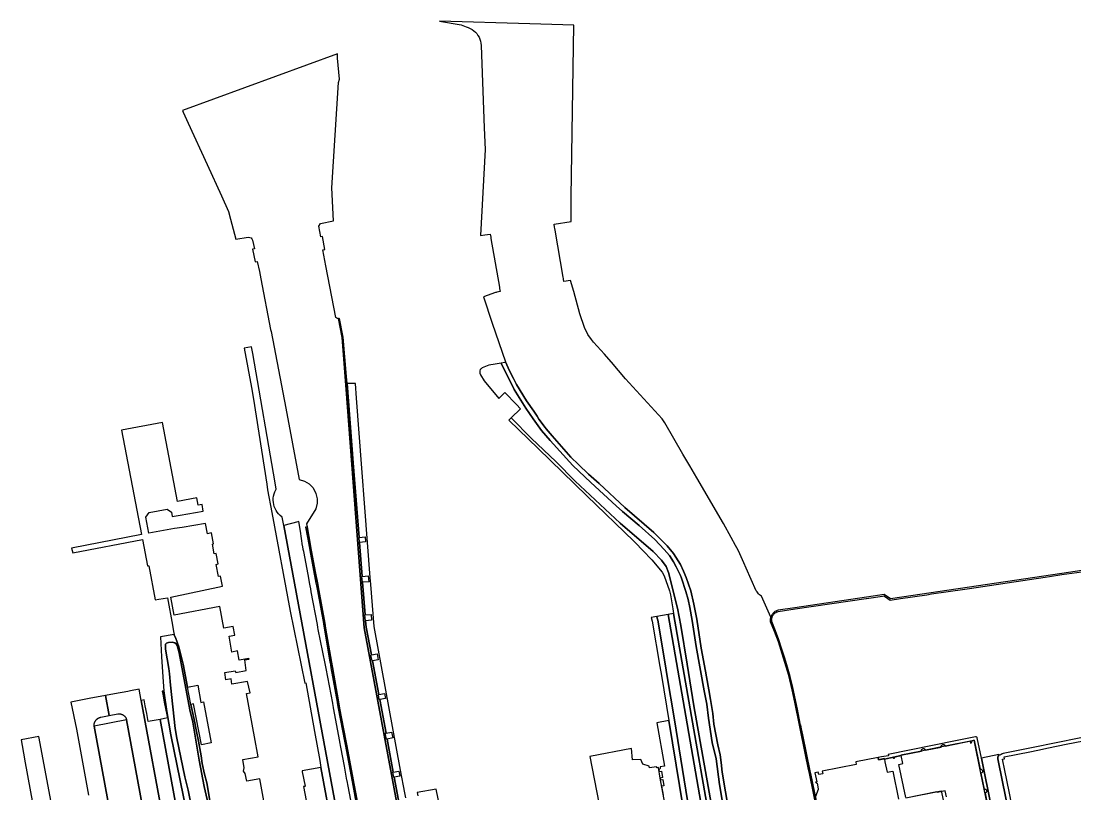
# Model space of a CAD drawing. Header units: metres. Extents: x -62 to 637, y -499 to 559.
# Drawn here: x -53 to 264.6, y 325.5 to 558.6 of the extents above; entities that cross this region are included whole.
import ezdxf

# ---------------------------------------------------------------- set-up
doc = ezdxf.new("R2010")
doc.units = ezdxf.units.M

msp = doc.modelspace()

# ---------------------------------------------------------------- linework, layer by layer
at = {"layer": 'building_2', "color": 1}
for points in [[(238.69, 320.16), (236.3, 331.72), (234.3, 341.69), (233.61, 341.53), (233.3, 340.72), (233.12, 341.44), (225.56, 339.91), (219.6, 338.66), (218.35, 338.41), (212.2, 337.16), (212.22, 337.03), (209.91, 336.56), (207.19, 336), (207.16, 336.12), (205.46, 335.75), (205.3, 336.5), (198.57, 335.12), (198.72, 334.38), (188.48, 332.31), (188.62, 331.56), (187.41, 331.34), (187.2, 332.06), (186.25, 331.84), (186.25, 331.84), (186.81, 329.09), (186.48, 329.03), (186.89, 328.72), (187.26, 326.97), (187.28, 326.84), (186.45, 324.75)], [(144, 306.56), (139.59, 330.28), (139.06, 333.44), (138.66, 333.31), (138.55, 333.69), (136.4, 333.31), (136.3, 333.88), (134.39, 334.44), (133.81, 335.91), (131.23, 335.81), (130.93, 339.16), (118.43, 336.78), (121.09, 322.78)], [(213.66, 324.25), (224.33, 326.44), (225.18, 322.31)]]:
    msp.add_lwpolyline(points, dxfattribs=at)
at = {"layer": 'road_0', "color": 8}
for points in [[(43.18, 314.5), (26.13, 406.41), (26.13, 406.41), (25.66, 408.95), (25.07, 409.46), (24.6, 409.91), (24.19, 410.41), (23.83, 410.95), (23.53, 411.52), (23.29, 412.12), (23.12, 412.74), (23.01, 413.38), (22.97, 414.03), (23, 414.67), (23.09, 415.31), (23.25, 415.94), (23.48, 416.54), (23.86, 417.41), (23.54, 419.3), (16.82, 458.31), (16.46, 460.33), (14.22, 459.91), (16.43, 448.1), (17.03, 444.53), (21.01, 418.89), (21.26, 417.24), (22.5, 410.35), (28.1, 380.6), (32.46, 358.9), (32.76, 358.96), (35.38, 344.28), (36.97, 335.57), (37.36, 333.47), (40.84, 314.5)], [(62.9, 324.34), (62.64, 325.81), (61.35, 332.61), (53.35, 375.97), (52.36, 388.62), (52.21, 390.8), (48.03, 444.83), (47.79, 449.31), (47.07, 449.28), (45.58, 449.26), (45.25, 449.28), (45.67, 443.97), (47.05, 425.33), (48.83, 402.82), (50.71, 402.97), (50.82, 401.49), (48.94, 401.35), (49.75, 391.08), (51.61, 391.22), (51.74, 389.43), (49.89, 389.32), (50.66, 379.48), (52.5, 379.64), (52.64, 377.85), (50.8, 377.7), (50.95, 375.76), (52.59, 367.41), (54.28, 367.71), (54.6, 365.94), (52.92, 365.63), (54.81, 355.42), (56.51, 355.75), (56.8, 354.29), (55.09, 353.95), (56.97, 343.8), (58.67, 344.11), (58.99, 342.35), (57.3, 342.04), (59.15, 332.04), (60.86, 332.35), (61.12, 330.88), (59.43, 330.57), (61.31, 320.39)], [(47.42, 317.76), (45.53, 327.8), (45.23, 329.39), (45.18, 329.67), (44.42, 333.86), (43.34, 339.61), (43.34, 339.61), (43.05, 341.16), (43.03, 341.27), (41.16, 351.44), (41.15, 351.5), (40.92, 352.78), (40.91, 352.84), (38.94, 363.28), (38.58, 364.86), (36.54, 375.08), (36.43, 375.71), (36.27, 376.56), (34.45, 386.4), (34.27, 387.36), (34.11, 388.19), (34.02, 388.7), (33.47, 391.67), (32.15, 398.58), (32.03, 399.22), (31.86, 400.09), (31.83, 400.28), (31.82, 400.34), (31.18, 404.69), (30.7, 407.66), (30.4, 407.58), (26.13, 406.41), (43.18, 314.5)], [(-9.72, 315.03), (-16.82, 353.68), (-16.82, 353.68), (-17.44, 357.05), (-20.07, 356.55), (-20.87, 356.4), (-24.88, 355.65), (-27.63, 355.14), (-26.45, 349.12), (-23.89, 349.63), (-23.83, 349.63), (-23.78, 349.64), (-23.72, 349.65), (-23.67, 349.65), (-23.61, 349.65), (-23.56, 349.65), (-23.5, 349.65), (-23.45, 349.65), (-23.39, 349.65), (-23.34, 349.64), (-23.28, 349.64), (-23.23, 349.63), (-23.18, 349.63), (-23.12, 349.62), (-23.07, 349.6), (-23.01, 349.59), (-22.96, 349.58), (-22.9, 349.57), (-22.86, 349.55), (-22.8, 349.53), (-22.75, 349.52), (-22.7, 349.5), (-22.65, 349.48), (-22.59, 349.46), (-22.54, 349.43), (-22.49, 349.41), (-22.45, 349.39), (-22.4, 349.36), (-22.35, 349.33), (-22.3, 349.3), (-22.25, 349.28), (-22.21, 349.24), (-22.17, 349.22), (-22.13, 349.19), (-22.1, 349.17), (-22.06, 349.14), (-22.03, 349.11), (-21.98, 349.07), (-21.94, 349.03), (-21.9, 349), (-21.86, 348.96), (-21.82, 348.92), (-21.78, 348.87), (-21.74, 348.83), (-21.71, 348.79), (-21.67, 348.74), (-21.64, 348.7), (-21.6, 348.65), (-21.57, 348.61), (-21.54, 348.56), (-21.51, 348.51), (-21.48, 348.46), (-21.45, 348.41), (-21.43, 348.36), (-21.4, 348.31), (-21.38, 348.26), (-21.36, 348.21), (-21.33, 348.16), (-21.31, 348.1), (-21.3, 348.06), (-21.29, 348.02), (-21.27, 347.97), (-21.26, 347.93), (-21.25, 347.89), (-21.23, 347.83), (-21.22, 347.78), (-12.36, 299.26)], [(3.82, 156.23), (-31.02, 345.93), (-31.02, 345.98), (-31.03, 346.04), (-31.03, 346.09), (-31.03, 346.14), (-31.03, 346.2), (-31.02, 346.25), (-31.02, 346.31), (-31.02, 346.36), (-31.01, 346.41), (-31.01, 346.47), (-31, 346.52), (-30.99, 346.57), (-30.98, 346.63), (-30.97, 346.68), (-30.96, 346.73), (-30.95, 346.78), (-30.93, 346.84), (-30.91, 346.89), (-30.9, 346.94), (-30.88, 346.99), (-30.86, 347.04), (-30.84, 347.09), (-30.82, 347.14), (-30.8, 347.19), (-30.78, 347.24), (-30.75, 347.29), (-30.73, 347.33), (-30.7, 347.38), (-30.68, 347.43), (-30.68, 347.43), (-30.65, 347.47), (-30.62, 347.52), (-30.59, 347.56), (-30.55, 347.61), (-30.52, 347.66), (-30.49, 347.7), (-30.44, 347.76), (-30.4, 347.8), (-30.36, 347.85), (-30.32, 347.9), (-30.28, 347.94), (-30.23, 347.98), (-30.19, 348.02), (-30.14, 348.06), (-30.1, 348.1), (-30.05, 348.14), (-30, 348.18), (-29.95, 348.21), (-29.9, 348.25), (-29.85, 348.28), (-29.8, 348.31), (-29.74, 348.34), (-29.69, 348.37), (-29.63, 348.4), (-29.58, 348.43), (-29.52, 348.45), (-29.47, 348.48), (-29.41, 348.5), (-29.35, 348.52), (-29.3, 348.54), (-29.24, 348.56), (-29.18, 348.58), (-29.12, 348.59), (-29.06, 348.61), (-29, 348.62), (-26.45, 349.12), (-27.63, 355.14), (-32.52, 354.22), (-38.05, 353.17), (-36.38, 344.97), (-32.74, 325.06)], [(147.61, 314.5), (142.24, 347.58), (142.24, 347.58), (138.6, 346.93), (140.95, 333.9), (139.65, 333.66), (139.58, 333.18), (139.18, 332.75), (139.27, 332.22), (139.97, 332.36), (140.28, 330.41), (139.6, 330.27), (139.7, 329.73), (140.4, 329.86), (140.73, 327.92), (140.05, 327.79), (140.55, 325.14)], [(-43.95, 322.97), (-47.65, 342.82), (-53.04, 341.8), (-52, 336.1), (-51.98, 335.96), (-35.82, 247.93)], [(239.51, 321.32), (236.46, 336.23), (236.46, 336.23), (235.18, 342.44), (235.15, 342.54), (235.03, 342.63), (234.86, 342.72), (234.66, 342.74), (228.59, 341.49), (208.34, 337.33), (208.39, 336.98), (206.36, 336.64), (205.3, 336.51), (205.46, 335.76), (207.17, 336.11), (207.19, 335.99), (209.91, 336.56), (210.06, 336.59), (212.22, 337.02), (212.19, 337.15), (218.35, 338.41), (218.34, 338.5), (218.34, 338.6), (218.36, 338.69), (218.4, 338.78), (218.44, 338.87), (218.5, 338.95), (218.57, 339.01), (218.65, 339.07), (218.74, 339.11), (218.83, 339.14), (218.93, 339.16), (219.03, 339.15), (219.13, 339.14), (219.23, 339.1), (219.32, 339.05), (219.4, 338.99), (219.47, 338.92), (219.53, 338.83), (219.57, 338.74), (219.6, 338.64), (224.34, 339.63), (224.33, 339.73), (224.34, 339.83), (224.36, 339.93), (224.39, 340.03), (224.45, 340.12), (224.51, 340.19), (224.59, 340.26), (224.68, 340.31), (224.77, 340.35), (224.87, 340.37), (224.96, 340.38), (225.05, 340.37), (225.14, 340.35), (225.23, 340.31), (225.31, 340.27), (225.38, 340.21), (225.44, 340.14), (225.49, 340.06), (225.53, 339.98), (225.56, 339.89), (234.29, 341.67), (236.06, 332.94), (236.15, 332.95), (236.24, 332.94), (236.33, 332.92), (236.42, 332.88), (236.5, 332.84), (236.57, 332.78), (236.64, 332.71), (236.69, 332.63), (236.73, 332.54), (236.76, 332.46), (236.77, 332.36), (236.77, 332.27), (236.75, 332.17), (236.72, 332.08), (236.68, 331.99), (236.62, 331.92), (236.55, 331.85), (236.48, 331.79), (236.39, 331.75), (236.3, 331.72), (237.28, 326.94), (237.38, 326.96), (237.48, 326.95), (237.58, 326.93), (237.68, 326.9), (237.77, 326.85), (237.85, 326.78), (237.91, 326.71), (237.97, 326.62), (238.01, 326.53), (238.03, 326.43), (238.04, 326.33), (238.03, 326.24), (238.01, 326.14), (237.97, 326.06), (237.92, 325.97), (237.86, 325.9), (237.79, 325.84), (237.71, 325.79), (237.63, 325.75), (237.54, 325.72), (238.69, 320.15)], [(213.63, 324.38), (211.58, 334.39), (212.71, 334.62), (212.22, 337.02), (210.06, 336.59), (210.09, 336.45), (210.24, 336.48), (210.27, 336.33), (210.12, 336.29), (210.15, 336.15), (210, 336.12), (209.97, 336.27), (209.83, 336.24), (209.8, 336.39), (209.95, 336.42), (209.91, 336.56), (207.19, 335.99), (207.33, 335.13), (208.01, 332.02), (209.71, 332.39), (211.44, 323.93)], [(246.13, 312.8), (241.53, 335.53), (241.48, 335.71), (241.43, 335.92), (241.4, 336.09), (241.39, 336.28), (241.4, 336.49), (241.44, 336.68), (241.54, 336.88), (241.8, 337.24), (241.65, 337.32), (236.46, 336.23), (239.51, 321.32)], [(73.17, 321.61), (72.08, 326.92), (66.38, 325.91), (66.55, 324.94)], [(225.87, 324.62), (225.51, 326.38), (223.08, 325.88), (223.03, 326.15), (213.65, 324.24)]]:
    msp.add_lwpolyline(points, dxfattribs=at)
for points in [[(-11.15, 347.97), (-14.68, 347.29), (-15.13, 349.69), (-15.59, 352.08), (-15.92, 353.85), (-16.82, 353.68), (-9.72, 315.03), (-1.39, 270.08), (11.13, 201.84), (20.24, 151.83), (24.66, 152.64), (15.69, 201.98), (6.66, 251.27), (3.03, 270.81), (-11.15, 347.97)], [(-12.36, 299.26), (-21.22, 347.78), (-31.02, 345.93), (3.82, 156.23), (13.59, 158.04), (4.31, 208.89), (-12.36, 299.26)]]:
    msp.add_lwpolyline(points, close=True, dxfattribs=at)
at = {"layer": 'road_1', "color": 7}
for points in [[(138.61, 379), (136.93, 378.71), (137.22, 377.57), (139.53, 363.89), (139.96, 361.24), (142.24, 347.58), (147.61, 314.5), (148.8, 306.42), (150.6, 287.59), (152.27, 287.97), (150.49, 306.63), (149.29, 314.76), (143.92, 347.86), (141.64, 361.51), (141.21, 364.16), (138.89, 377.93), (138.74, 378.49), (138.61, 379)], [(141.99, 379.57), (138.61, 379), (138.74, 378.49), (138.89, 377.93), (141.21, 364.16), (141.64, 361.51), (143.92, 347.86), (149.29, 314.76), (150.49, 306.63), (152.27, 287.97), (154.52, 288.48), (154.46, 288.95), (154.48, 289.1), (154.57, 289.23), (154.7, 289.31), (154.85, 289.33), (155, 289.28), (155.11, 289.18), (155.17, 289.04), (155.23, 288.63), (157.71, 289.22), (157.69, 289.33), (141.99, 379.57)], [(143.67, 379.85), (141.99, 379.57), (157.69, 289.33), (157.71, 289.22), (159.36, 289.62), (143.67, 379.85)]]:
    msp.add_lwpolyline(points, close=True, dxfattribs=at)
at = {"layer": 'terrain_0', "color": 8}
for points in [[(61.31, 320.39), (59.43, 330.57), (59.29, 330.55), (59.01, 332.02), (59.15, 332.04), (57.3, 342.04), (57.08, 342), (56.75, 343.76), (56.97, 343.8), (55.09, 353.95), (54.93, 353.92), (54.68, 355.4), (54.81, 355.42), (52.92, 365.63), (52.76, 365.6), (52.42, 367.37), (52.59, 367.41), (50.95, 375.76), (50.8, 377.7), (50.74, 377.7), (50.6, 379.48), (50.66, 379.48), (49.89, 389.32), (49.84, 389.32), (49.7, 391.07), (49.75, 391.08), (48.94, 401.35), (48.83, 402.82), (47.05, 425.33), (45.67, 443.97), (45.25, 449.28), (45.05, 451.39), (44.08, 463.22), (42.98, 468.85), (42.79, 468.81), (42.62, 468.83), (43.73, 463.17), (44.91, 447.44), (50.38, 375.61), (67.67, 282.81)], [(20.18, 323.35), (18.95, 330.03), (14.99, 329.29), (14.56, 331.65), (13.98, 332.39), (14.26, 333.39), (13.8, 335.88), (18.46, 336.71), (17.36, 342.72), (14.96, 355.76), (16, 355.95), (15.25, 359.37), (10.51, 358.58), (10.3, 360.17), (8.71, 359.89), (8.4, 362.05), (11.51, 362.61), (11.7, 362.06), (14.79, 362.72), (14.39, 365.89), (15.69, 366.1), (15.64, 366.36), (12.75, 365.83), (12.24, 368.59), (10.53, 368.27), (10.09, 370.68), (9.66, 373.01), (11.38, 373.33), (10.9, 376.02), (8.04, 375.49), (6.85, 381.98), (-6.9, 379.39), (-7.91, 384.81), (7.65, 388.1), (7.09, 391.14), (6.45, 391.02), (5.76, 394.71), (6.41, 394.83), (5.82, 397.96), (5.18, 397.84), (4.63, 400.8), (5, 400.87), (4.38, 404.21), (3.89, 404.12), (3.11, 403.97), (2.55, 407.05), (-4.43, 405.88), (-6.83, 405.48), (-14.55, 404.09), (-15.48, 408.98), (-14.44, 410.39), (-8.96, 411.37), (-7.74, 410.44), (-7.49, 409.16), (-5.05, 409.57), (1.88, 410.73), (1.5, 412.8), (0.34, 412.58), (-0.07, 414.79), (-5.9, 413.71), (-10.4, 437.53), (-22.75, 435.17), (-16.74, 403.67), (-37.8, 399.64), (-37.42, 398.18), (-16.46, 402.22), (-14.95, 394.24), (-14.53, 394.32), (-12.66, 384.03), (-11.51, 384.21), (-8.9, 384.65), (-7.41, 376.35), (-7.07, 374.46), (-6.9, 373.54), (-6.87, 373.36), (-6.52, 372.7), (-5.52, 369.82), (-4.18, 364.66), (-2.88, 357.72), (0.21, 358.32), (1.19, 353.08), (1.93, 353.22), (4.3, 340.88), (1.34, 340.31), (-1.03, 352.65), (-1.9, 352.48), (-0.87, 347.95), (-0.19, 344.35), (0.44, 341.4), (1.25, 336.96), (1.57, 334.66), (2.28, 331.42), (2.91, 328.87), (4.01, 322.87)], [(49.23, 318.09), (47.39, 328.14), (47.1, 329.73), (45.18, 339.95), (44.88, 341.48), (42.99, 351.37), (42.66, 353.23), (40.8, 363.62), (40.51, 365.25), (38.77, 375.51), (38.53, 376.97), (36.73, 386.81), (36.3, 389.12), (35.75, 392.02), (34.44, 399), (34.12, 400.76), (33.18, 406.06), (33.18, 406.06), (32.73, 405.98), (33.68, 400.68), (33.69, 400.61), (33.88, 399.58), (34, 398.92), (35.86, 389.03), (36.01, 388.26), (36.28, 386.73), (38.08, 376.89), (38.1, 376.82), (38.33, 375.44), (40.07, 365.17), (40.09, 365.07), (40.36, 363.54), (42.21, 353.15), (42.24, 353.02), (42.47, 351.73), (42.48, 351.68), (42.55, 351.28), (44.44, 341.4), (44.73, 339.87), (46.66, 329.64), (46.67, 329.59), (46.95, 328.06), (48.79, 318.01)], [(266.71, 392.82), (260.67, 391.99), (212.48, 384.84), (209.04, 384.33), (207.17, 385.6), (201.79, 384.78), (180.21, 381.64), (175.16, 380.87), (174.91, 380.8), (174.66, 380.7), (174.43, 380.59), (174.2, 380.45), (173.99, 380.29), (173.79, 380.12), (173.61, 379.93), (173.45, 379.72), (173.3, 379.51), (173.18, 379.28), (173.07, 379.03), (172.98, 378.78), (172.93, 378.56), (172.89, 378.33), (172.87, 378.09), (172.86, 377.86), (172.88, 377.63), (172.91, 377.39), (174.08, 374.42), (175.23, 371.3), (176.41, 367.75), (178.35, 361.17), (179.39, 356.89), (180.2, 353.15), (181.59, 346.23), (183.43, 337.3), (184.35, 332.82), (184.59, 331.6), (191.4, 298.56)], [(190.14, 306.94), (185.02, 331.6), (184.86, 332.4), (183.84, 337.41), (182.62, 343.28), (182.25, 345.07), (182, 346.28), (181.94, 346.24), (181, 351.05), (180.13, 355.26), (179.49, 358.08), (178.78, 360.88), (178.02, 363.66), (177.2, 366.43), (176.33, 369.18), (175.39, 371.92), (174.39, 374.63), (173.26, 377.44), (173.23, 377.69), (173.21, 377.94), (173.23, 378.19), (173.26, 378.44), (173.32, 378.68), (173.4, 378.92), (173.5, 379.15), (173.63, 379.37), (173.77, 379.57), (173.93, 379.76), (174.12, 379.94), (174.31, 380.09), (174.52, 380.23), (174.74, 380.35), (174.98, 380.44), (175.22, 380.51), (180.26, 381.26), (201.75, 384.4), (201.85, 384.42), (206.63, 385.12), (207.06, 385.2), (207.51, 384.9), (208.93, 383.95), (212.1, 384.4), (219.99, 385.57), (221.37, 385.78), (231.43, 387.27), (232.82, 387.47), (242.87, 388.96), (244.25, 389.17), (255.62, 390.85), (257.01, 391.06), (260.73, 391.61), (266.76, 392.44)], [(272.85, 343.71), (252.01, 339.46), (243.02, 337.66), (242.83, 337.62), (242.65, 337.56), (242.36, 337.41), (241.96, 337.16), (241.8, 337.24), (241.54, 336.88), (241.44, 336.68), (241.4, 336.49), (241.39, 336.28), (241.4, 336.09), (241.43, 335.92), (241.48, 335.71), (241.53, 335.53), (246.13, 312.8)], [(246.44, 318), (244.78, 326.2), (243.52, 332.52), (242.81, 335.93), (243.38, 336.06), (243.26, 336.63), (251.08, 338.21), (253.45, 338.68), (256.65, 339.35), (256.65, 339.35), (261.99, 340.44), (267.21, 341.5)], [(40.84, 314.5), (37.36, 333.47), (31.68, 332.42), (31.72, 332.2), (31.66, 332.19), (32.56, 327.78), (32.47, 327.76), (32.11, 327.69), (32.51, 325.61), (32.93, 323.45)]]:
    msp.add_lwpolyline(points, dxfattribs=at)
at = {"layer": 'terrain_5', "color": 3}
for points in [[(158.61, 321.82), (157.46, 328.31), (156.47, 336.05), (155.33, 340.99), (154.21, 348.35), (153.65, 352.55), (152.86, 356.54), (150.45, 369.91), (149.26, 377.74), (148.56, 381.68), (148.03, 384.09), (147.38, 386.53), (146.06, 390.56), (145.72, 391.4), (144.48, 393.99), (143.63, 395.47), (142.42, 397.34), (140.86, 399.17), (137.95, 402.22), (133.28, 406.41), (128.22, 410.69), (126.39, 412.4), (118.67, 419.38), (113.25, 424.5), (106.4, 432.08), (103.83, 435.11), (101.34, 438.57), (99.1, 441.84), (95.55, 447.42), (91.63, 455.4), (91.63, 455.4), (89.87, 455.13), (87.99, 454.77), (85.98, 454.02), (85.87, 453.89), (85.75, 453.76), (85.62, 453.65), (85.48, 453.55), (85.33, 453.46), (85.24, 453.05), (85.24, 452.42), (85.41, 451.87), (86.6, 450.03), (90.95, 444.7), (91.84, 445.69), (92.76, 446.55), (96.27, 442.94), (97.51, 441.67), (94.68, 438.91), (100.87, 432.67), (108.16, 425.7), (114.03, 419.79), (127.51, 407.15), (137.49, 398.56), (140.01, 395.94), (141.38, 394.04), (142.11, 392.28), (144.79, 381.49), (145.8, 376.28), (147.76, 364.65), (149.77, 352.08), (155.96, 317.01)], [(164.26, 297.03), (158.27, 332), (158.04, 334.94), (157.66, 337.3), (156.95, 340.28), (155.77, 346.5), (155.49, 349.76), (154.82, 353.97), (154.29, 356.83), (153.56, 360.76), (153.24, 362.48), (151.94, 369.48), (150.64, 378.15), (149.79, 382.75), (148.82, 386.71), (147.49, 390.76), (146.67, 392.65), (145.73, 394.63), (143.64, 397.97), (141.71, 400.33), (137.67, 404.37), (128.95, 411.91), (121.18, 419.06), (118.02, 421.91), (114.94, 424.83), (112.72, 427.02), (107.04, 433.48), (105.23, 435.59), (104.94, 435.98), (103.06, 438.53), (102.51, 439.39), (101.51, 440.95), (99.3, 444.07), (96.32, 448.91), (95.42, 450.79), (94.16, 453.06), (92.98, 455.83), (92.98, 455.83), (92.79, 455.57), (91.63, 455.4), (95.55, 447.42), (99.1, 441.84), (101.34, 438.57), (103.83, 435.11), (106.4, 432.08), (113.25, 424.5), (118.67, 419.38), (126.39, 412.4), (128.22, 410.69), (133.28, 406.41), (137.95, 402.22), (140.86, 399.17), (142.42, 397.34), (143.63, 395.47), (144.48, 393.99), (145.72, 391.4), (146.06, 390.56), (147.38, 386.53), (148.03, 384.09), (148.56, 381.68), (149.26, 377.74), (150.45, 369.91), (152.86, 356.54), (153.65, 352.55), (154.21, 348.35), (155.33, 340.99), (156.47, 336.05), (157.46, 328.31), (158.61, 321.82)], [(155.96, 317.01), (149.77, 352.08), (147.76, 364.65), (145.8, 376.28), (144.79, 381.49), (142.11, 392.28), (141.38, 394.04), (140.01, 395.94), (137.49, 398.56), (127.51, 407.15), (114.03, 419.79), (108.16, 425.7), (100.87, 432.67), (94.68, 438.91), (94.68, 438.91), (94, 438.25), (102.8, 429.67), (117.5, 415.35), (131.66, 401.71), (132.9, 400.46), (133.72, 399.62), (134.39, 398.94), (137.13, 396.04), (140.21, 392.31), (140.82, 391.3), (142.43, 386.75), (142.68, 385.56), (143.41, 381.33), (143.67, 379.85), (159.36, 289.62)], [(4.01, 322.87), (2.91, 328.87), (2.28, 331.42), (1.57, 334.66), (1.25, 336.96), (0.44, 341.4), (-0.19, 344.35), (-0.87, 347.95), (-1.9, 352.48), (-2.88, 357.72), (-4.18, 364.66), (-5.52, 369.82), (-6.52, 372.7), (-6.87, 373.36), (-6.9, 373.54), (-6.9, 373.54), (-11.04, 372.83), (-10.69, 366.86), (-10.16, 359.26), (-9.97, 356.54), (-9.1, 350.37), (-7.92, 343.31), (-2.3, 315.74)], [(-1.4, 320.09), (-2.66, 326.64), (-3.69, 330.64), (-6.08, 342.33), (-6.6, 345.2), (-8.04, 358.31), (-8.27, 361.72), (-8.45, 363.29), (-9.47, 369.18), (-9.51, 370.32), (-9.46, 370.65), (-9.16, 370.91), (-8.64, 371.13), (-7.48, 371.28), (-6.65, 371.06), (-6.24, 370.73), (-6, 370.25), (-5.42, 368.08), (-2.14, 350.79), (-1.27, 347.14), (0.66, 335.67), (2.19, 327.73), (5.58, 312.96)], [(-2.3, 315.74), (-7.92, 343.31), (-9.1, 350.37), (-9.97, 356.54), (-9.97, 356.54), (-10.48, 356.43), (-10.32, 355.57), (-9.86, 353.18), (-9.4, 350.78), (-8.94, 348.39), (-11.15, 347.97), (3.03, 270.81)]]:
    msp.add_lwpolyline(points, dxfattribs=at)
at = {"layer": 'water', "color": 5}
for points in [[(191.4, 298.56), (184.59, 331.6), (184.35, 332.82), (183.43, 337.3), (181.59, 346.23), (180.2, 353.15), (179.39, 356.89), (178.35, 361.17), (176.41, 367.75), (175.23, 371.3), (174.08, 374.42), (172.91, 377.39), (172.88, 377.63), (172.86, 377.86), (172.87, 378.09), (172.89, 378.33), (172.93, 378.56), (172.98, 378.78), (172.98, 378.78), (170.17, 385.17), (169.85, 385.35), (169.55, 385.57), (169.27, 385.82), (169.04, 386.11), (168.83, 386.42), (168.59, 386.68), (168.55, 386.77), (165.58, 393.56), (164.86, 395.21), (163.59, 397.92), (163.09, 398.98), (162.34, 400.41), (160.99, 402.82), (158.66, 407), (150.63, 420.8), (148.57, 424.46), (146.48, 427.91), (141.01, 437.42), (140.24, 438.56), (133.54, 445.86), (129.2, 450.7), (124.92, 455.65), (124.82, 455.76), (122.79, 458.06), (119.54, 461.74), (118.87, 462.5), (117.76, 464.02), (116.83, 466.1), (115.4, 470.32), (113.63, 476.99), (112.54, 480.32), (110.58, 480.01), (110.48, 480.71), (110.45, 480.95), (110.38, 481.3), (107.92, 495.49), (107.82, 496.04), (107.76, 496.39), (107.63, 497.34), (112.81, 498.13), (112.76, 505.54), (113.55, 557.37), (100.33, 557.76), (73.1, 558.57), (79.67, 557.46), (81.17, 556.82), (81.77, 556.62), (82.36, 556.36), (82.91, 556.05), (83.42, 555.67), (83.9, 555.24), (84.32, 554.77), (84.69, 554.25), (85.01, 553.7), (85.26, 553.11), (85.45, 552.51), (85.58, 551.88), (85.64, 551.25), (86.57, 526.35), (86.82, 519.84), (85.48, 493.87), (86.75, 494.06), (88.39, 494.31), (88.53, 493.35), (88.59, 493.01), (91.14, 478.27), (91.2, 477.93), (91.34, 477), (90.33, 476.78), (90.16, 476.75), (90.06, 476.72), (89.95, 476.68), (86.39, 475.41), (88.98, 467.47), (92.98, 455.83), (94.16, 453.06), (95.42, 450.79), (96.32, 448.91), (99.3, 444.07), (101.51, 440.95), (102.51, 439.39), (103.06, 438.53), (104.94, 435.98), (105.23, 435.59), (107.04, 433.48), (112.72, 427.02), (114.94, 424.83), (118.02, 421.91), (121.18, 419.06), (128.95, 411.91), (137.67, 404.37), (141.71, 400.33), (143.64, 397.97), (145.73, 394.63), (146.67, 392.65), (147.49, 390.76), (148.82, 386.71), (149.79, 382.75), (150.64, 378.15), (151.94, 369.48), (153.24, 362.48), (153.56, 360.76), (154.29, 356.83), (154.82, 353.97), (155.49, 349.76), (155.77, 346.5), (156.95, 340.28), (157.66, 337.3), (158.04, 334.94), (158.27, 332), (164.26, 297.03)], [(67.67, 282.81), (50.38, 375.61), (44.91, 447.44), (43.73, 463.17), (42.62, 468.83), (42.62, 468.83), (42.46, 468.86), (42.3, 468.9), (42.15, 468.96), (42, 469.03), (41.86, 469.12), (38.87, 484.76), (37.92, 489.56), (38.49, 489.67), (37.87, 493.62), (37.28, 493.52), (36.76, 496.73), (37.21, 497.48), (41.18, 498.37), (40.61, 508.23), (42.67, 540), (42.96, 541.07), (42.36, 547.34), (42.36, 548.72), (-4.39, 531.59), (-4.16, 531.09), (-4.17, 531.05), (-2.67, 527.75), (3.02, 515.31), (7.35, 505.83), (9.45, 501.16), (9.46, 501.13), (10.14, 498.87), (11.68, 492.75), (15.46, 493.4), (15.95, 493.33), (16.31, 493.16), (16.55, 492.86), (16.69, 492.53), (17.28, 489.92), (16.69, 489.82), (17.57, 485.91), (18.16, 486.02), (18.8, 483.02), (19.22, 480.82), (22.18, 465.57), (22.31, 464.92), (26.79, 441.86), (30.83, 420.29), (32.42, 419.77), (33.76, 419.03), (34.99, 417.77), (35.79, 416.1), (36.21, 414.43), (36.21, 413.19), (35.84, 411.42), (33.02, 406.93), (33.18, 406.06), (34.12, 400.76), (34.44, 399), (35.75, 392.02), (36.3, 389.12), (36.73, 386.81), (38.53, 376.97), (38.77, 375.51), (40.51, 365.25), (40.8, 363.62), (42.66, 353.23), (42.99, 351.37), (44.88, 341.48), (45.18, 339.95), (47.1, 329.73), (47.39, 328.14), (49.23, 318.09)], [(5.58, 312.96), (2.19, 327.73), (0.66, 335.67), (-1.27, 347.14), (-2.14, 350.79), (-5.42, 368.08), (-6, 370.25), (-6.24, 370.73), (-6.65, 371.06), (-7.48, 371.28), (-8.64, 371.13), (-9.16, 370.91), (-9.46, 370.65), (-9.51, 370.32), (-9.47, 369.18), (-8.45, 363.29), (-8.27, 361.72), (-8.04, 358.31), (-6.6, 345.2), (-6.08, 342.33), (-3.69, 330.64), (-2.66, 326.64), (-1.4, 320.09)]]:
    msp.add_lwpolyline(points, dxfattribs=at)

doc.saveas('drawing.dxf')
